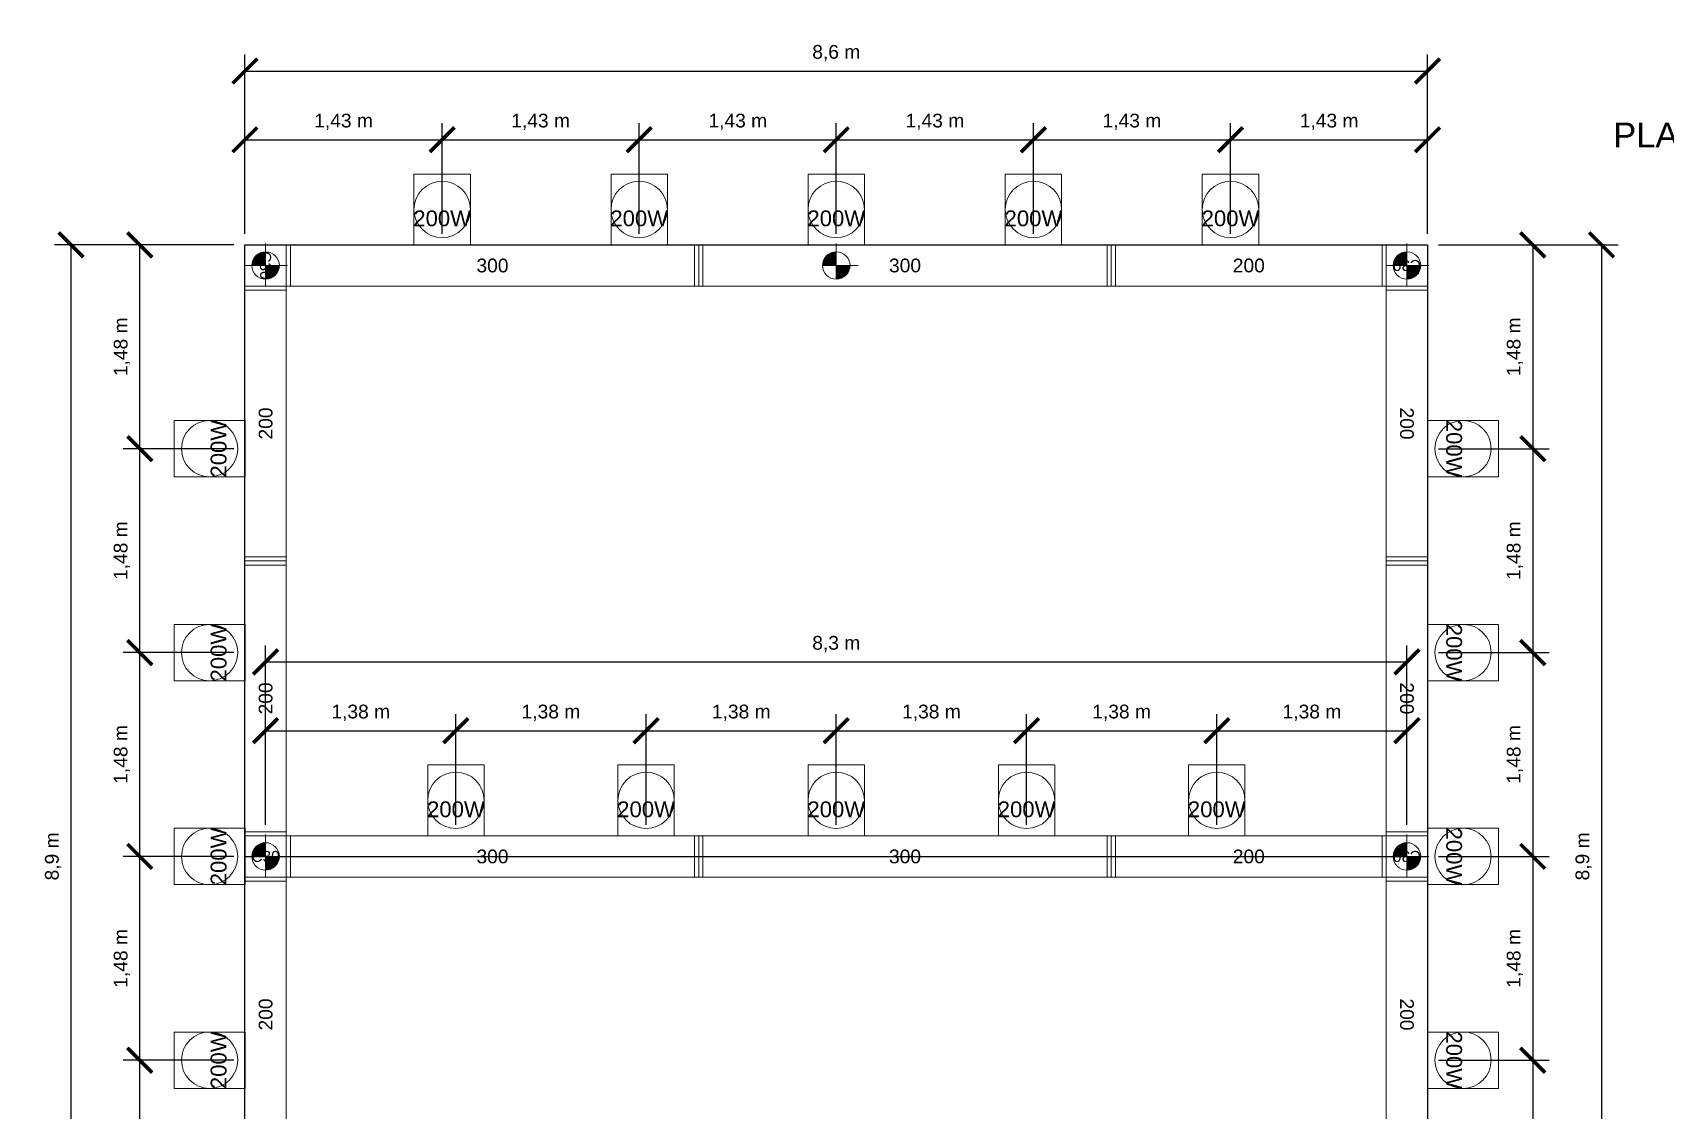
# Model space of a CAD drawing. Header units: metres. Extents: x 1125.8 to 1174.1, y 588 to 603.5.
# Drawn here: x 1125.8 to 1137.67, y 595.68 to 603.53 of the extents above; entities that cross this region are included whole.
import ezdxf
from ezdxf.enums import TextEntityAlignment as Align

# ---------------------------------------------------------------- set-up
doc = ezdxf.new("R2010")
doc.units = ezdxf.units.M
for name, color, linetype, lineweight in [('STD-06-TEXTOS', 7, 'Continuous', 9), ('STD-07-COTAS', 140, 'Continuous', 9), ('STD-15-TRUSS', 251, 'Continuous', 18), ('STD-16-FOCOS', 253, 'Continuous', 13), ('STD-18-CUELGUES', 72, 'Continuous', 18)]:
    doc.layers.add(name, color=color, linetype=linetype, lineweight=lineweight)
doc.styles.add('STAND_ARIAL', font='arial.ttf')
doc.dimstyles.new('STAND_COTAS_ELEGANTE', dxfattribs={"dimtxt": 0.1, "dimasz": 0.18, "dimexe": 0.12, "dimexo": 0.08, "dimgap": 0.07, "dimtad": 1, "dimtxsty": 'STAND_ARIAL', "dimblk": 'ARCHTICK', "dimblk1": 'ARCHTICK', "dimblk2": 'ARCHTICK', "dimcen": 1, "dimclrd": 256, "dimclre": 256, "dimclrt": 256, "dimadec": 0, "dimazin": 0, "dimtfac": 1, "dimtmove": 0, "dimatfit": 3, "dimldrblk": 'CLOSED', "dimfxl": 1, "dimarcsym": 0})

# ---------------------------------------------------------------- blocks, each defined once
blk = doc.blocks.new('STAND_CUBO_30')
at = {"layer": 'STD-15-TRUSS'}
for p, q in [((0.15, 0.15), (-0.15, 0.15)), ((-0.15, 0.15), (-0.15, -0.15)), ((0, -0.15), (0, 0.15)), ((0.15, -0.15), (0.15, 0.15)), ((-0.15, 0), (0.15, 0)), ((-0.15, -0.15), (0.15, -0.15))]:
    blk.add_line(p, q, dxfattribs=at)
at = {"layer": 'STD-06-TEXTOS', "style": 'STAND_ARIAL'}
blk.add_text('C30', height=0.08, dxfattribs=at).set_placement((0, 0), align=Align.MIDDLE_CENTER)
blk = doc.blocks.new('STAND_TRUSS_200')
at = {"layer": 'STD-15-TRUSS'}
for p, q in [((2, 0.15), (0, 0.15)), ((0, 0.15), (0, -0.15)), ((0.03, -0.15), (0.03, 0.15)), ((1.97, -0.15), (1.97, 0.15)), ((2, -0.15), (2, 0.15)), ((0, -0.15), (2, -0.15))]:
    blk.add_line(p, q, dxfattribs=at)
at = {"layer": 'STD-06-TEXTOS', "style": 'STAND_ARIAL'}
blk.add_text('200', height=0.1, dxfattribs=at).set_placement((1, 0), align=Align.MIDDLE_CENTER)
blk = doc.blocks.new('STAND_FOCO')
at = {"layer": 'STD-16-FOCOS'}
for p, q in [((0.205, 0.2575), (-0.205, 0.2575)), ((-0.205, 0.2575), (-0.205, -0.2575)), ((0.205, -0.2575), (0.205, 0.2575)), ((-0.205, -0.2575), (0.205, -0.2575))]:
    blk.add_line(p, q, dxfattribs=at)
blk.add_circle((0, 0), 0.205, dxfattribs=at)
at = {"layer": 'STD-06-TEXTOS', "style": 'STAND_ARIAL'}
blk.add_attdef('POTENCIA', text='', height=0.115, dxfattribs=at).set_placement((0, -0.065), align=Align.MIDDLE_CENTER)
blk = doc.blocks.new('_ArchTick')
at = {"color": 0, "linetype": 'ByBlock', "const_width": 0.15}
blk.add_lwpolyline([(-0.5, -0.5), (0.5, 0.5)], dxfattribs=at)
blk = doc.blocks.new('*D30')
at = {"layer": 'Defpoints', "color": 0, "transparency": 16777216}
for p in [(1126.579, 596.048), (1127.344, 596.048), (1127.344, 594.564)]:
    blk.add_point(p, dxfattribs=at)
at = {"layer": 'STD-07-COTAS', "linetype": 'ByBlock', "lineweight": -2, "transparency": 16777216}
for p, q in [((1127.264, 596.048), (1126.459, 596.048)), ((1126.579, 594.564), (1126.579, 596.048)), ((1127.264, 594.564), (1126.459, 594.564))]:
    blk.add_line(p, q, dxfattribs=at)
at = {"layer": 'STD-07-COTAS', "lineweight": -2, "transparency": 16777216, "xscale": 0.18, "yscale": 0.18, "zscale": 0.18}
for p, rotation in [((1126.579, 596.048), 90), ((1126.579, 594.564), 270)]:
    blk.add_blockref('_ArchTick', p, dxfattribs=dict(at, rotation=rotation))
at = {"layer": 'STD-07-COTAS', "transparency": 16777216, "insert": (1126.449, 595.306), "char_height": 0.1, "attachment_point": 5, "rotation": 90, "style": 'STAND_ARIAL'}
blk.add_mtext('1,48 m', dxfattribs=at)
blk = doc.blocks.new('_Closed')
at = {"color": 0, "linetype": 'ByBlock', "lineweight": -2}
for p, q in [((-1, 0.167), (0, 0)), ((-1, 0.167), (-1, -0.167)), ((0, 0), (-1, -0.167)), ((0, 0), (-1, 0))]:
    blk.add_line(p, q, dxfattribs=at)
blk = doc.blocks.new('*D31')
at = {"layer": 'Defpoints', "color": 0, "transparency": 16777216}
for p in [(1126.579, 597.531), (1127.344, 597.531), (1127.344, 596.048)]:
    blk.add_point(p, dxfattribs=at)
at = {"layer": 'STD-07-COTAS', "linetype": 'ByBlock', "lineweight": -2, "transparency": 16777216}
for p, q in [((1127.264, 597.531), (1126.459, 597.531)), ((1126.579, 596.048), (1126.579, 597.531)), ((1127.264, 596.048), (1126.459, 596.048))]:
    blk.add_line(p, q, dxfattribs=at)
at = {"layer": 'STD-07-COTAS', "lineweight": -2, "transparency": 16777216, "xscale": 0.18, "yscale": 0.18, "zscale": 0.18}
for p, rotation in [((1126.579, 597.531), 90), ((1126.579, 596.048), 270)]:
    blk.add_blockref('_ArchTick', p, dxfattribs=dict(at, rotation=rotation))
at = {"layer": 'STD-07-COTAS', "transparency": 16777216, "insert": (1126.449, 596.789), "char_height": 0.1, "attachment_point": 5, "rotation": 90, "style": 'STAND_ARIAL'}
blk.add_mtext('1,48 m', dxfattribs=at)
blk = doc.blocks.new('*D32')
at = {"layer": 'Defpoints', "color": 0, "transparency": 16777216}
for p in [(1126.579, 599.014), (1127.344, 599.014), (1127.344, 597.531)]:
    blk.add_point(p, dxfattribs=at)
at = {"layer": 'STD-07-COTAS', "linetype": 'ByBlock', "lineweight": -2, "transparency": 16777216}
for p, q in [((1127.264, 599.014), (1126.459, 599.014)), ((1126.579, 597.531), (1126.579, 599.014)), ((1127.264, 597.531), (1126.459, 597.531))]:
    blk.add_line(p, q, dxfattribs=at)
at = {"layer": 'STD-07-COTAS', "lineweight": -2, "transparency": 16777216, "xscale": 0.18, "yscale": 0.18, "zscale": 0.18}
for p, rotation in [((1126.579, 599.014), 90), ((1126.579, 597.531), 270)]:
    blk.add_blockref('_ArchTick', p, dxfattribs=dict(at, rotation=rotation))
at = {"layer": 'STD-07-COTAS', "transparency": 16777216, "insert": (1126.449, 598.273), "char_height": 0.1, "attachment_point": 5, "rotation": 90, "style": 'STAND_ARIAL'}
blk.add_mtext('1,48 m', dxfattribs=at)
blk = doc.blocks.new('*D33')
at = {"layer": 'Defpoints', "color": 0, "transparency": 16777216}
for p in [(1126.579, 600.498), (1127.344, 600.498), (1127.344, 599.014)]:
    blk.add_point(p, dxfattribs=at)
at = {"layer": 'STD-07-COTAS', "linetype": 'ByBlock', "lineweight": -2, "transparency": 16777216}
for p, q in [((1127.264, 600.498), (1126.459, 600.498)), ((1126.579, 599.014), (1126.579, 600.498)), ((1127.264, 599.014), (1126.459, 599.014))]:
    blk.add_line(p, q, dxfattribs=at)
at = {"layer": 'STD-07-COTAS', "lineweight": -2, "transparency": 16777216, "xscale": 0.18, "yscale": 0.18, "zscale": 0.18}
for p, rotation in [((1126.579, 600.498), 90), ((1126.579, 599.014), 270)]:
    blk.add_blockref('_ArchTick', p, dxfattribs=dict(at, rotation=rotation))
at = {"layer": 'STD-07-COTAS', "transparency": 16777216, "insert": (1126.449, 599.756), "char_height": 0.1, "attachment_point": 5, "rotation": 90, "style": 'STAND_ARIAL'}
blk.add_mtext('1,48 m', dxfattribs=at)
blk = doc.blocks.new('*D34')
at = {"layer": 'Defpoints', "color": 0, "transparency": 16777216}
for p in [(1126.579, 601.981), (1127.344, 601.981), (1127.344, 600.498)]:
    blk.add_point(p, dxfattribs=at)
at = {"layer": 'STD-07-COTAS', "linetype": 'ByBlock', "lineweight": -2, "transparency": 16777216}
for p, q in [((1127.264, 601.981), (1126.459, 601.981)), ((1126.579, 600.498), (1126.579, 601.981)), ((1127.264, 600.498), (1126.459, 600.498))]:
    blk.add_line(p, q, dxfattribs=at)
at = {"layer": 'STD-07-COTAS', "lineweight": -2, "transparency": 16777216, "xscale": 0.18, "yscale": 0.18, "zscale": 0.18}
for p, rotation in [((1126.579, 601.981), 90), ((1126.579, 600.498), 270)]:
    blk.add_blockref('_ArchTick', p, dxfattribs=dict(at, rotation=rotation))
at = {"layer": 'STD-07-COTAS', "transparency": 16777216, "insert": (1126.449, 601.239), "char_height": 0.1, "attachment_point": 5, "rotation": 90, "style": 'STAND_ARIAL'}
blk.add_mtext('1,48 m', dxfattribs=at)
blk = doc.blocks.new('*D35')
at = {"layer": 'Defpoints', "color": 0, "transparency": 16777216}
for p in [(1126.079, 601.981), (1127.344, 601.981), (1127.344, 593.081)]:
    blk.add_point(p, dxfattribs=at)
at = {"layer": 'STD-07-COTAS', "linetype": 'ByBlock', "lineweight": -2, "transparency": 16777216}
for p, q in [((1127.264, 601.981), (1125.959, 601.981)), ((1126.079, 593.081), (1126.079, 601.981)), ((1127.264, 593.081), (1125.959, 593.081))]:
    blk.add_line(p, q, dxfattribs=at)
at = {"layer": 'STD-07-COTAS', "lineweight": -2, "transparency": 16777216, "xscale": 0.18, "yscale": 0.18, "zscale": 0.18}
for p, rotation in [((1126.079, 601.981), 90), ((1126.079, 593.081), 270)]:
    blk.add_blockref('_ArchTick', p, dxfattribs=dict(at, rotation=rotation))
at = {"layer": 'STD-07-COTAS', "transparency": 16777216, "insert": (1125.949, 597.531), "char_height": 0.1, "attachment_point": 5, "rotation": 90, "style": 'STAND_ARIAL'}
blk.add_mtext('8,9 m', dxfattribs=at)
blk = doc.blocks.new('STAND_TRUSS_300')
at = {"layer": 'STD-15-TRUSS'}
for p, q in [((3, 0.15), (0, 0.15)), ((0, 0.15), (0, -0.15)), ((0.03, -0.15), (0.03, 0.15)), ((2.97, -0.15), (2.97, 0.15)), ((3, -0.15), (3, 0.15)), ((0, -0.15), (3, -0.15))]:
    blk.add_line(p, q, dxfattribs=at)
at = {"layer": 'STD-06-TEXTOS', "style": 'STAND_ARIAL'}
blk.add_text('300', height=0.1, dxfattribs=at).set_placement((1.5, 0), align=Align.MIDDLE_CENTER)
blk = doc.blocks.new('*D36')
at = {"layer": 'Defpoints', "color": 0, "transparency": 16777216}
for p in [(1128.778, 602.746), (1127.344, 601.981), (1128.778, 601.981)]:
    blk.add_point(p, dxfattribs=at)
at = {"layer": 'STD-07-COTAS', "linetype": 'ByBlock', "lineweight": -2, "transparency": 16777216}
for p, q in [((1127.344, 602.061), (1127.344, 602.866)), ((1128.778, 602.061), (1128.778, 602.866)), ((1127.344, 602.746), (1128.778, 602.746))]:
    blk.add_line(p, q, dxfattribs=at)
at = {"layer": 'STD-07-COTAS', "lineweight": -2, "transparency": 16777216, "xscale": 0.18, "yscale": 0.18, "zscale": 0.18, "rotation": 180}
blk.add_blockref('_ArchTick', (1127.344, 602.746), dxfattribs=at)
at = {"layer": 'STD-07-COTAS', "lineweight": -2, "transparency": 16777216, "xscale": 0.18, "yscale": 0.18, "zscale": 0.18}
blk.add_blockref('_ArchTick', (1128.778, 602.746), dxfattribs=at)
at = {"layer": 'STD-07-COTAS', "transparency": 16777216, "insert": (1128.061, 602.876), "char_height": 0.1, "attachment_point": 5, "style": 'STAND_ARIAL'}
blk.add_mtext('1,43 m', dxfattribs=at)
blk = doc.blocks.new('*D37')
at = {"layer": 'Defpoints', "color": 0, "transparency": 16777216}
for p in [(1130.211, 602.746), (1128.778, 601.981), (1130.211, 601.981)]:
    blk.add_point(p, dxfattribs=at)
at = {"layer": 'STD-07-COTAS', "linetype": 'ByBlock', "lineweight": -2, "transparency": 16777216}
for p, q in [((1128.778, 602.061), (1128.778, 602.866)), ((1130.211, 602.061), (1130.211, 602.866)), ((1128.778, 602.746), (1130.211, 602.746))]:
    blk.add_line(p, q, dxfattribs=at)
at = {"layer": 'STD-07-COTAS', "lineweight": -2, "transparency": 16777216, "xscale": 0.18, "yscale": 0.18, "zscale": 0.18, "rotation": 180}
blk.add_blockref('_ArchTick', (1128.778, 602.746), dxfattribs=at)
at = {"layer": 'STD-07-COTAS', "lineweight": -2, "transparency": 16777216, "xscale": 0.18, "yscale": 0.18, "zscale": 0.18}
blk.add_blockref('_ArchTick', (1130.211, 602.746), dxfattribs=at)
at = {"layer": 'STD-07-COTAS', "transparency": 16777216, "insert": (1129.494, 602.876), "char_height": 0.1, "attachment_point": 5, "style": 'STAND_ARIAL'}
blk.add_mtext('1,43 m', dxfattribs=at)
blk = doc.blocks.new('*D38')
at = {"layer": 'Defpoints', "color": 0, "transparency": 16777216}
for p in [(1131.644, 602.746), (1130.211, 601.981), (1131.644, 601.981)]:
    blk.add_point(p, dxfattribs=at)
at = {"layer": 'STD-07-COTAS', "linetype": 'ByBlock', "lineweight": -2, "transparency": 16777216}
for p, q in [((1130.211, 602.061), (1130.211, 602.866)), ((1131.644, 602.061), (1131.644, 602.866)), ((1130.211, 602.746), (1131.644, 602.746))]:
    blk.add_line(p, q, dxfattribs=at)
at = {"layer": 'STD-07-COTAS', "lineweight": -2, "transparency": 16777216, "xscale": 0.18, "yscale": 0.18, "zscale": 0.18, "rotation": 180}
blk.add_blockref('_ArchTick', (1130.211, 602.746), dxfattribs=at)
at = {"layer": 'STD-07-COTAS', "lineweight": -2, "transparency": 16777216, "xscale": 0.18, "yscale": 0.18, "zscale": 0.18}
blk.add_blockref('_ArchTick', (1131.644, 602.746), dxfattribs=at)
at = {"layer": 'STD-07-COTAS', "transparency": 16777216, "insert": (1130.928, 602.876), "char_height": 0.1, "attachment_point": 5, "style": 'STAND_ARIAL'}
blk.add_mtext('1,43 m', dxfattribs=at)
blk = doc.blocks.new('*D39')
at = {"layer": 'Defpoints', "color": 0, "transparency": 16777216}
for p in [(1133.078, 602.746), (1131.644, 601.981), (1133.078, 601.981)]:
    blk.add_point(p, dxfattribs=at)
at = {"layer": 'STD-07-COTAS', "linetype": 'ByBlock', "lineweight": -2, "transparency": 16777216}
for p, q in [((1131.644, 602.061), (1131.644, 602.866)), ((1133.078, 602.061), (1133.078, 602.866)), ((1131.644, 602.746), (1133.078, 602.746))]:
    blk.add_line(p, q, dxfattribs=at)
at = {"layer": 'STD-07-COTAS', "lineweight": -2, "transparency": 16777216, "xscale": 0.18, "yscale": 0.18, "zscale": 0.18, "rotation": 180}
blk.add_blockref('_ArchTick', (1131.644, 602.746), dxfattribs=at)
at = {"layer": 'STD-07-COTAS', "lineweight": -2, "transparency": 16777216, "xscale": 0.18, "yscale": 0.18, "zscale": 0.18}
blk.add_blockref('_ArchTick', (1133.078, 602.746), dxfattribs=at)
at = {"layer": 'STD-07-COTAS', "transparency": 16777216, "insert": (1132.361, 602.876), "char_height": 0.1, "attachment_point": 5, "style": 'STAND_ARIAL'}
blk.add_mtext('1,43 m', dxfattribs=at)
blk = doc.blocks.new('*D40')
at = {"layer": 'Defpoints', "color": 0, "transparency": 16777216}
for p in [(1134.511, 602.746), (1133.078, 601.981), (1134.511, 601.981)]:
    blk.add_point(p, dxfattribs=at)
at = {"layer": 'STD-07-COTAS', "linetype": 'ByBlock', "lineweight": -2, "transparency": 16777216}
for p, q in [((1133.078, 602.061), (1133.078, 602.866)), ((1134.511, 602.061), (1134.511, 602.866)), ((1133.078, 602.746), (1134.511, 602.746))]:
    blk.add_line(p, q, dxfattribs=at)
at = {"layer": 'STD-07-COTAS', "lineweight": -2, "transparency": 16777216, "xscale": 0.18, "yscale": 0.18, "zscale": 0.18, "rotation": 180}
blk.add_blockref('_ArchTick', (1133.078, 602.746), dxfattribs=at)
at = {"layer": 'STD-07-COTAS', "lineweight": -2, "transparency": 16777216, "xscale": 0.18, "yscale": 0.18, "zscale": 0.18}
blk.add_blockref('_ArchTick', (1134.511, 602.746), dxfattribs=at)
at = {"layer": 'STD-07-COTAS', "transparency": 16777216, "insert": (1133.794, 602.876), "char_height": 0.1, "attachment_point": 5, "style": 'STAND_ARIAL'}
blk.add_mtext('1,43 m', dxfattribs=at)
blk = doc.blocks.new('*D41')
at = {"layer": 'Defpoints', "color": 0, "transparency": 16777216}
for p in [(1135.944, 602.746), (1134.511, 601.981), (1135.944, 601.981)]:
    blk.add_point(p, dxfattribs=at)
at = {"layer": 'STD-07-COTAS', "linetype": 'ByBlock', "lineweight": -2, "transparency": 16777216}
for p, q in [((1134.511, 602.061), (1134.511, 602.866)), ((1135.944, 602.061), (1135.944, 602.866)), ((1134.511, 602.746), (1135.944, 602.746))]:
    blk.add_line(p, q, dxfattribs=at)
at = {"layer": 'STD-07-COTAS', "lineweight": -2, "transparency": 16777216, "xscale": 0.18, "yscale": 0.18, "zscale": 0.18, "rotation": 180}
blk.add_blockref('_ArchTick', (1134.511, 602.746), dxfattribs=at)
at = {"layer": 'STD-07-COTAS', "lineweight": -2, "transparency": 16777216, "xscale": 0.18, "yscale": 0.18, "zscale": 0.18}
blk.add_blockref('_ArchTick', (1135.944, 602.746), dxfattribs=at)
at = {"layer": 'STD-07-COTAS', "transparency": 16777216, "insert": (1135.228, 602.876), "char_height": 0.1, "attachment_point": 5, "style": 'STAND_ARIAL'}
blk.add_mtext('1,43 m', dxfattribs=at)
blk = doc.blocks.new('*D42')
at = {"layer": 'Defpoints', "color": 0, "transparency": 16777216}
for p in [(1135.944, 603.246), (1127.344, 601.981), (1135.944, 601.981)]:
    blk.add_point(p, dxfattribs=at)
at = {"layer": 'STD-07-COTAS', "linetype": 'ByBlock', "lineweight": -2, "transparency": 16777216}
for p, q in [((1127.344, 602.061), (1127.344, 603.366)), ((1135.944, 602.061), (1135.944, 603.366)), ((1127.344, 603.246), (1135.944, 603.246))]:
    blk.add_line(p, q, dxfattribs=at)
at = {"layer": 'STD-07-COTAS', "lineweight": -2, "transparency": 16777216, "xscale": 0.18, "yscale": 0.18, "zscale": 0.18, "rotation": 180}
blk.add_blockref('_ArchTick', (1127.344, 603.246), dxfattribs=at)
at = {"layer": 'STD-07-COTAS', "lineweight": -2, "transparency": 16777216, "xscale": 0.18, "yscale": 0.18, "zscale": 0.18}
blk.add_blockref('_ArchTick', (1135.944, 603.246), dxfattribs=at)
at = {"layer": 'STD-07-COTAS', "transparency": 16777216, "insert": (1131.644, 603.376), "char_height": 0.1, "attachment_point": 5, "style": 'STAND_ARIAL'}
blk.add_mtext('8,6 m', dxfattribs=at)
blk = doc.blocks.new('*D43')
at = {"layer": 'Defpoints', "color": 0, "transparency": 16777216}
for p in [(1135.944, 601.981), (1135.944, 600.498), (1136.709, 600.498)]:
    blk.add_point(p, dxfattribs=at)
at = {"layer": 'STD-07-COTAS', "linetype": 'ByBlock', "lineweight": -2, "transparency": 16777216}
for p, q in [((1136.024, 601.981), (1136.829, 601.981)), ((1136.709, 601.981), (1136.709, 600.498)), ((1136.024, 600.498), (1136.829, 600.498))]:
    blk.add_line(p, q, dxfattribs=at)
at = {"layer": 'STD-07-COTAS', "lineweight": -2, "transparency": 16777216, "xscale": 0.18, "yscale": 0.18, "zscale": 0.18}
for p, rotation in [((1136.709, 601.981), 90), ((1136.709, 600.498), 270)]:
    blk.add_blockref('_ArchTick', p, dxfattribs=dict(at, rotation=rotation))
at = {"layer": 'STD-07-COTAS', "transparency": 16777216, "insert": (1136.579, 601.239), "char_height": 0.1, "attachment_point": 5, "rotation": 90, "style": 'STAND_ARIAL'}
blk.add_mtext('1,48 m', dxfattribs=at)
blk = doc.blocks.new('*D44')
at = {"layer": 'Defpoints', "color": 0, "transparency": 16777216}
for p in [(1135.944, 600.498), (1135.944, 599.014), (1136.709, 599.014)]:
    blk.add_point(p, dxfattribs=at)
at = {"layer": 'STD-07-COTAS', "linetype": 'ByBlock', "lineweight": -2, "transparency": 16777216}
for p, q in [((1136.024, 600.498), (1136.829, 600.498)), ((1136.709, 600.498), (1136.709, 599.014)), ((1136.024, 599.014), (1136.829, 599.014))]:
    blk.add_line(p, q, dxfattribs=at)
at = {"layer": 'STD-07-COTAS', "lineweight": -2, "transparency": 16777216, "xscale": 0.18, "yscale": 0.18, "zscale": 0.18}
for p, rotation in [((1136.709, 600.498), 90), ((1136.709, 599.014), 270)]:
    blk.add_blockref('_ArchTick', p, dxfattribs=dict(at, rotation=rotation))
at = {"layer": 'STD-07-COTAS', "transparency": 16777216, "insert": (1136.579, 599.756), "char_height": 0.1, "attachment_point": 5, "rotation": 90, "style": 'STAND_ARIAL'}
blk.add_mtext('1,48 m', dxfattribs=at)
blk = doc.blocks.new('*D45')
at = {"layer": 'Defpoints', "color": 0, "transparency": 16777216}
for p in [(1135.944, 599.014), (1135.944, 597.531), (1136.709, 597.531)]:
    blk.add_point(p, dxfattribs=at)
at = {"layer": 'STD-07-COTAS', "linetype": 'ByBlock', "lineweight": -2, "transparency": 16777216}
for p, q in [((1136.024, 599.014), (1136.829, 599.014)), ((1136.709, 599.014), (1136.709, 597.531)), ((1136.024, 597.531), (1136.829, 597.531))]:
    blk.add_line(p, q, dxfattribs=at)
at = {"layer": 'STD-07-COTAS', "lineweight": -2, "transparency": 16777216, "xscale": 0.18, "yscale": 0.18, "zscale": 0.18}
for p, rotation in [((1136.709, 599.014), 90), ((1136.709, 597.531), 270)]:
    blk.add_blockref('_ArchTick', p, dxfattribs=dict(at, rotation=rotation))
at = {"layer": 'STD-07-COTAS', "transparency": 16777216, "insert": (1136.579, 598.273), "char_height": 0.1, "attachment_point": 5, "rotation": 90, "style": 'STAND_ARIAL'}
blk.add_mtext('1,48 m', dxfattribs=at)
blk = doc.blocks.new('*D46')
at = {"layer": 'Defpoints', "color": 0, "transparency": 16777216}
for p in [(1135.944, 597.531), (1135.944, 596.048), (1136.709, 596.048)]:
    blk.add_point(p, dxfattribs=at)
at = {"layer": 'STD-07-COTAS', "linetype": 'ByBlock', "lineweight": -2, "transparency": 16777216}
for p, q in [((1136.024, 597.531), (1136.829, 597.531)), ((1136.709, 597.531), (1136.709, 596.048)), ((1136.024, 596.048), (1136.829, 596.048))]:
    blk.add_line(p, q, dxfattribs=at)
at = {"layer": 'STD-07-COTAS', "lineweight": -2, "transparency": 16777216, "xscale": 0.18, "yscale": 0.18, "zscale": 0.18}
for p, rotation in [((1136.709, 597.531), 90), ((1136.709, 596.048), 270)]:
    blk.add_blockref('_ArchTick', p, dxfattribs=dict(at, rotation=rotation))
at = {"layer": 'STD-07-COTAS', "transparency": 16777216, "insert": (1136.579, 596.789), "char_height": 0.1, "attachment_point": 5, "rotation": 90, "style": 'STAND_ARIAL'}
blk.add_mtext('1,48 m', dxfattribs=at)
blk = doc.blocks.new('*D47')
at = {"layer": 'Defpoints', "color": 0, "transparency": 16777216}
for p in [(1135.944, 596.048), (1135.944, 594.564), (1136.709, 594.564)]:
    blk.add_point(p, dxfattribs=at)
at = {"layer": 'STD-07-COTAS', "linetype": 'ByBlock', "lineweight": -2, "transparency": 16777216}
for p, q in [((1136.024, 596.048), (1136.829, 596.048)), ((1136.709, 596.048), (1136.709, 594.564)), ((1136.024, 594.564), (1136.829, 594.564))]:
    blk.add_line(p, q, dxfattribs=at)
at = {"layer": 'STD-07-COTAS', "lineweight": -2, "transparency": 16777216, "xscale": 0.18, "yscale": 0.18, "zscale": 0.18}
for p, rotation in [((1136.709, 596.048), 90), ((1136.709, 594.564), 270)]:
    blk.add_blockref('_ArchTick', p, dxfattribs=dict(at, rotation=rotation))
at = {"layer": 'STD-07-COTAS', "transparency": 16777216, "insert": (1136.579, 595.306), "char_height": 0.1, "attachment_point": 5, "rotation": 90, "style": 'STAND_ARIAL'}
blk.add_mtext('1,48 m', dxfattribs=at)
blk = doc.blocks.new('*D49')
at = {"layer": 'Defpoints', "color": 0, "transparency": 16777216}
for p in [(1135.944, 601.981), (1135.944, 593.081), (1137.209, 593.081)]:
    blk.add_point(p, dxfattribs=at)
at = {"layer": 'STD-07-COTAS', "linetype": 'ByBlock', "lineweight": -2, "transparency": 16777216}
for p, q in [((1136.024, 601.981), (1137.329, 601.981)), ((1137.209, 601.981), (1137.209, 593.081)), ((1136.024, 593.081), (1137.329, 593.081))]:
    blk.add_line(p, q, dxfattribs=at)
at = {"layer": 'STD-07-COTAS', "lineweight": -2, "transparency": 16777216, "xscale": 0.18, "yscale": 0.18, "zscale": 0.18}
for p, rotation in [((1137.209, 601.981), 90), ((1137.209, 593.081), 270)]:
    blk.add_blockref('_ArchTick', p, dxfattribs=dict(at, rotation=rotation))
at = {"layer": 'STD-07-COTAS', "transparency": 16777216, "insert": (1137.079, 597.531), "char_height": 0.1, "attachment_point": 5, "rotation": 90, "style": 'STAND_ARIAL'}
blk.add_mtext('8,9 m', dxfattribs=at)
blk = doc.blocks.new('*D50')
at = {"layer": 'Defpoints', "color": 0, "transparency": 16777216}
for p in [(1128.878, 598.446), (1127.494, 597.681), (1128.878, 597.681)]:
    blk.add_point(p, dxfattribs=at)
at = {"layer": 'STD-07-COTAS', "linetype": 'ByBlock', "lineweight": -2, "transparency": 16777216}
for p, q in [((1127.494, 597.761), (1127.494, 598.566)), ((1128.878, 597.761), (1128.878, 598.566)), ((1127.494, 598.446), (1128.878, 598.446))]:
    blk.add_line(p, q, dxfattribs=at)
at = {"layer": 'STD-07-COTAS', "lineweight": -2, "transparency": 16777216, "xscale": 0.18, "yscale": 0.18, "zscale": 0.18, "rotation": 180}
blk.add_blockref('_ArchTick', (1127.494, 598.446), dxfattribs=at)
at = {"layer": 'STD-07-COTAS', "lineweight": -2, "transparency": 16777216, "xscale": 0.18, "yscale": 0.18, "zscale": 0.18}
blk.add_blockref('_ArchTick', (1128.878, 598.446), dxfattribs=at)
at = {"layer": 'STD-07-COTAS', "transparency": 16777216, "insert": (1128.186, 598.576), "char_height": 0.1, "attachment_point": 5, "style": 'STAND_ARIAL'}
blk.add_mtext('1,38 m', dxfattribs=at)
blk = doc.blocks.new('*D51')
at = {"layer": 'Defpoints', "color": 0, "transparency": 16777216}
for p in [(1130.261, 598.446), (1128.878, 597.681), (1130.261, 597.681)]:
    blk.add_point(p, dxfattribs=at)
at = {"layer": 'STD-07-COTAS', "linetype": 'ByBlock', "lineweight": -2, "transparency": 16777216}
for p, q in [((1128.878, 597.761), (1128.878, 598.566)), ((1130.261, 597.761), (1130.261, 598.566)), ((1128.878, 598.446), (1130.261, 598.446))]:
    blk.add_line(p, q, dxfattribs=at)
at = {"layer": 'STD-07-COTAS', "lineweight": -2, "transparency": 16777216, "xscale": 0.18, "yscale": 0.18, "zscale": 0.18, "rotation": 180}
blk.add_blockref('_ArchTick', (1128.878, 598.446), dxfattribs=at)
at = {"layer": 'STD-07-COTAS', "lineweight": -2, "transparency": 16777216, "xscale": 0.18, "yscale": 0.18, "zscale": 0.18}
blk.add_blockref('_ArchTick', (1130.261, 598.446), dxfattribs=at)
at = {"layer": 'STD-07-COTAS', "transparency": 16777216, "insert": (1129.569, 598.576), "char_height": 0.1, "attachment_point": 5, "style": 'STAND_ARIAL'}
blk.add_mtext('1,38 m', dxfattribs=at)
blk = doc.blocks.new('*D52')
at = {"layer": 'Defpoints', "color": 0, "transparency": 16777216}
for p in [(1131.644, 598.446), (1130.261, 597.681), (1131.644, 597.681)]:
    blk.add_point(p, dxfattribs=at)
at = {"layer": 'STD-07-COTAS', "linetype": 'ByBlock', "lineweight": -2, "transparency": 16777216}
for p, q in [((1130.261, 597.761), (1130.261, 598.566)), ((1131.644, 597.761), (1131.644, 598.566)), ((1130.261, 598.446), (1131.644, 598.446))]:
    blk.add_line(p, q, dxfattribs=at)
at = {"layer": 'STD-07-COTAS', "lineweight": -2, "transparency": 16777216, "xscale": 0.18, "yscale": 0.18, "zscale": 0.18, "rotation": 180}
blk.add_blockref('_ArchTick', (1130.261, 598.446), dxfattribs=at)
at = {"layer": 'STD-07-COTAS', "lineweight": -2, "transparency": 16777216, "xscale": 0.18, "yscale": 0.18, "zscale": 0.18}
blk.add_blockref('_ArchTick', (1131.644, 598.446), dxfattribs=at)
at = {"layer": 'STD-07-COTAS', "transparency": 16777216, "insert": (1130.953, 598.576), "char_height": 0.1, "attachment_point": 5, "style": 'STAND_ARIAL'}
blk.add_mtext('1,38 m', dxfattribs=at)
blk = doc.blocks.new('*D53')
at = {"layer": 'Defpoints', "color": 0, "transparency": 16777216}
for p in [(1133.028, 598.446), (1131.644, 597.681), (1133.028, 597.681)]:
    blk.add_point(p, dxfattribs=at)
at = {"layer": 'STD-07-COTAS', "linetype": 'ByBlock', "lineweight": -2, "transparency": 16777216}
for p, q in [((1131.644, 597.761), (1131.644, 598.566)), ((1133.028, 597.761), (1133.028, 598.566)), ((1131.644, 598.446), (1133.028, 598.446))]:
    blk.add_line(p, q, dxfattribs=at)
at = {"layer": 'STD-07-COTAS', "lineweight": -2, "transparency": 16777216, "xscale": 0.18, "yscale": 0.18, "zscale": 0.18, "rotation": 180}
blk.add_blockref('_ArchTick', (1131.644, 598.446), dxfattribs=at)
at = {"layer": 'STD-07-COTAS', "lineweight": -2, "transparency": 16777216, "xscale": 0.18, "yscale": 0.18, "zscale": 0.18}
blk.add_blockref('_ArchTick', (1133.028, 598.446), dxfattribs=at)
at = {"layer": 'STD-07-COTAS', "transparency": 16777216, "insert": (1132.336, 598.576), "char_height": 0.1, "attachment_point": 5, "style": 'STAND_ARIAL'}
blk.add_mtext('1,38 m', dxfattribs=at)
blk = doc.blocks.new('*D54')
at = {"layer": 'Defpoints', "color": 0, "transparency": 16777216}
for p in [(1134.411, 598.446), (1133.028, 597.681), (1134.411, 597.681)]:
    blk.add_point(p, dxfattribs=at)
at = {"layer": 'STD-07-COTAS', "linetype": 'ByBlock', "lineweight": -2, "transparency": 16777216}
for p, q in [((1133.028, 597.761), (1133.028, 598.566)), ((1134.411, 597.761), (1134.411, 598.566)), ((1133.028, 598.446), (1134.411, 598.446))]:
    blk.add_line(p, q, dxfattribs=at)
at = {"layer": 'STD-07-COTAS', "lineweight": -2, "transparency": 16777216, "xscale": 0.18, "yscale": 0.18, "zscale": 0.18, "rotation": 180}
blk.add_blockref('_ArchTick', (1133.028, 598.446), dxfattribs=at)
at = {"layer": 'STD-07-COTAS', "lineweight": -2, "transparency": 16777216, "xscale": 0.18, "yscale": 0.18, "zscale": 0.18}
blk.add_blockref('_ArchTick', (1134.411, 598.446), dxfattribs=at)
at = {"layer": 'STD-07-COTAS', "transparency": 16777216, "insert": (1133.719, 598.576), "char_height": 0.1, "attachment_point": 5, "style": 'STAND_ARIAL'}
blk.add_mtext('1,38 m', dxfattribs=at)
blk = doc.blocks.new('*D55')
at = {"layer": 'Defpoints', "color": 0, "transparency": 16777216}
for p in [(1135.794, 598.446), (1134.411, 597.681), (1135.794, 597.681)]:
    blk.add_point(p, dxfattribs=at)
at = {"layer": 'STD-07-COTAS', "linetype": 'ByBlock', "lineweight": -2, "transparency": 16777216}
for p, q in [((1134.411, 597.761), (1134.411, 598.566)), ((1135.794, 597.761), (1135.794, 598.566)), ((1134.411, 598.446), (1135.794, 598.446))]:
    blk.add_line(p, q, dxfattribs=at)
at = {"layer": 'STD-07-COTAS', "lineweight": -2, "transparency": 16777216, "xscale": 0.18, "yscale": 0.18, "zscale": 0.18, "rotation": 180}
blk.add_blockref('_ArchTick', (1134.411, 598.446), dxfattribs=at)
at = {"layer": 'STD-07-COTAS', "lineweight": -2, "transparency": 16777216, "xscale": 0.18, "yscale": 0.18, "zscale": 0.18}
blk.add_blockref('_ArchTick', (1135.794, 598.446), dxfattribs=at)
at = {"layer": 'STD-07-COTAS', "transparency": 16777216, "insert": (1135.103, 598.576), "char_height": 0.1, "attachment_point": 5, "style": 'STAND_ARIAL'}
blk.add_mtext('1,38 m', dxfattribs=at)
blk = doc.blocks.new('*D56')
at = {"layer": 'Defpoints', "color": 0, "transparency": 16777216}
for p in [(1135.794, 598.946), (1127.494, 597.681), (1135.794, 597.681)]:
    blk.add_point(p, dxfattribs=at)
at = {"layer": 'STD-07-COTAS', "linetype": 'ByBlock', "lineweight": -2, "transparency": 16777216}
for p, q in [((1127.494, 597.761), (1127.494, 599.066)), ((1135.794, 597.761), (1135.794, 599.066)), ((1127.494, 598.946), (1135.794, 598.946))]:
    blk.add_line(p, q, dxfattribs=at)
at = {"layer": 'STD-07-COTAS', "lineweight": -2, "transparency": 16777216, "xscale": 0.18, "yscale": 0.18, "zscale": 0.18, "rotation": 180}
blk.add_blockref('_ArchTick', (1127.494, 598.946), dxfattribs=at)
at = {"layer": 'STD-07-COTAS', "lineweight": -2, "transparency": 16777216, "xscale": 0.18, "yscale": 0.18, "zscale": 0.18}
blk.add_blockref('_ArchTick', (1135.794, 598.946), dxfattribs=at)
at = {"layer": 'STD-07-COTAS', "transparency": 16777216, "insert": (1131.644, 599.076), "char_height": 0.1, "attachment_point": 5, "style": 'STAND_ARIAL'}
blk.add_mtext('8,3 m', dxfattribs=at)
blk = doc.blocks.new('STAND_PUNTO_CUELGUE')
at = {"layer": 'STD-18-CUELGUES'}
h = blk.add_hatch(color=256, dxfattribs=at)
edge = h.paths.add_edge_path()
edge.add_line((0, 0), (0, 0.1))
edge.add_arc((0, 0), 0.1, 90, 180)
edge.add_line((-0.1, 0), (0, 0))
h = blk.add_hatch(color=256, dxfattribs=at)
edge = h.paths.add_edge_path()
edge.add_line((0, 0), (0.1, 0))
edge.add_arc((0, 0), 0.1, -90, 0, ccw=False)
edge.add_line((0, -0.1), (0, 0))
for p, q in [((0, 0.04), (0, 0.16)), ((0, 0), (-0.1, 0)), ((0, 0), (0, 0.1)), ((0, 0), (0.1, 0)), ((0, 0), (0, -0.1)), ((0.04, 0), (0.16, 0))]:
    blk.add_line(p, q, dxfattribs=at)
blk.add_circle((0, 0), 0.1, dxfattribs=at)
for start, end in [(90, 180), (270, 0)]:
    blk.add_arc((0, 0), 0.1, start, end, dxfattribs=at)

msp = doc.modelspace()

# ---------------------------------------------------------------- linework, layer by layer
for p, q in [((1127.344, 593.081), (1127.344, 601.981)), ((1127.344, 601.981), (1135.944, 601.981)), ((1135.944, 601.981), (1135.944, 593.081)), ((1127.344, 597.531), (1135.944, 597.531))]:
    msp.add_line(p, q)

# ---------------------------------------------------------------- block references
for p in [(1128.778, 602.239), (1130.211, 602.239), (1131.644, 602.239), (1133.078, 602.239), (1134.511, 602.239), (1128.878, 597.939), (1130.261, 597.939), (1131.644, 597.939), (1133.028, 597.939), (1134.411, 597.939)]:
    msp.add_blockref('STAND_FOCO', p).add_auto_attribs({'POTENCIA': '200W'})
for name, p, rotation in [('STAND_CUBO_30', (1127.494, 601.831), 270), ('STAND_CUBO_30', (1135.794, 601.831), 180), ('STAND_TRUSS_200', (1127.494, 599.681), 90), ('STAND_TRUSS_200', (1135.794, 601.681), 270), ('STAND_TRUSS_200', (1127.494, 597.681), 90), ('STAND_TRUSS_200', (1135.794, 599.681), 270), ('STAND_CUBO_30', (1135.794, 597.531), 180), ('STAND_TRUSS_200', (1127.494, 595.381), 90), ('STAND_TRUSS_200', (1135.794, 597.381), 270)]:
    msp.add_blockref(name, p, dxfattribs=dict(rotation=rotation))
for name, p in [('STAND_PUNTO_CUELGUE', (1127.494, 601.831)), ('STAND_TRUSS_300', (1127.644, 601.831)), ('STAND_TRUSS_300', (1130.644, 601.831)), ('STAND_PUNTO_CUELGUE', (1131.644, 601.831)), ('STAND_TRUSS_200', (1133.644, 601.831)), ('STAND_PUNTO_CUELGUE', (1135.794, 601.831)), ('STAND_PUNTO_CUELGUE', (1127.494, 597.531)), ('STAND_PUNTO_CUELGUE', (1135.794, 597.531)), ('STAND_CUBO_30', (1127.494, 597.531)), ('STAND_TRUSS_300', (1127.644, 597.531)), ('STAND_TRUSS_300', (1130.644, 597.531)), ('STAND_TRUSS_200', (1133.644, 597.531))]:
    msp.add_blockref(name, p)
for p, rotation in [((1127.087, 600.498), 90), ((1136.202, 600.498), 270), ((1127.087, 599.014), 90), ((1136.202, 599.014), 270), ((1127.087, 597.531), 90), ((1136.202, 597.531), 270), ((1127.087, 596.048), 90), ((1136.202, 596.048), 270)]:
    msp.add_blockref('STAND_FOCO', p, dxfattribs=dict(rotation=rotation)).add_auto_attribs({'POTENCIA': '200W'})

# ---------------------------------------------------------------- texts
at = {"layer": 'STD-06-TEXTOS', "style": 'STAND_ARIAL'}
msp.add_text('PLANO SECUNDARIO 1 - TRUSS / DESPIECE', height=0.18, dxfattribs=at).set_placement((1139.976, 602.781), align=Align.MIDDLE_CENTER)

# ---------------------------------------------------------------- dimensions: what is measured, and where the dimension line sits
at = {"layer": 'STD-07-COTAS'}
for p1, p2, distance, picture, middle in [((1127.344, 601.981), (1135.944, 601.981), 1.265, '*D42', (1131.644, 603.376)), ((1127.344, 601.981), (1128.778, 601.981), 0.765, '*D36', (1128.061, 602.876)), ((1128.778, 601.981), (1130.211, 601.981), 0.765, '*D37', (1129.494, 602.876)), ((1130.211, 601.981), (1131.644, 601.981), 0.765, '*D38', (1130.928, 602.876)), ((1131.644, 601.981), (1133.078, 601.981), 0.765, '*D39', (1132.361, 602.876)), ((1133.078, 601.981), (1134.511, 601.981), 0.765, '*D40', (1133.794, 602.876)), ((1134.511, 601.981), (1135.944, 601.981), 0.765, '*D41', (1135.228, 602.876)), ((1127.344, 593.081), (1127.344, 601.981), 1.265, '*D35', (1125.949, 597.531)), ((1127.344, 600.498), (1127.344, 601.981), 0.765, '*D34', (1126.449, 601.239)), ((1135.944, 601.981), (1135.944, 600.498), 0.765, '*D43', (1136.579, 601.239)), ((1135.944, 601.981), (1135.944, 593.081), 1.265, '*D49', (1137.079, 597.531)), ((1127.344, 599.014), (1127.344, 600.498), 0.765, '*D33', (1126.449, 599.756)), ((1135.944, 600.498), (1135.944, 599.014), 0.765, '*D44', (1136.579, 599.756)), ((1127.494, 597.681), (1135.794, 597.681), 1.265, '*D56', (1131.644, 599.076)), ((1127.344, 597.531), (1127.344, 599.014), 0.765, '*D32', (1126.449, 598.273)), ((1135.944, 599.014), (1135.944, 597.531), 0.765, '*D45', (1136.579, 598.273)), ((1127.494, 597.681), (1128.878, 597.681), 0.765, '*D50', (1128.186, 598.576)), ((1128.878, 597.681), (1130.261, 597.681), 0.765, '*D51', (1129.569, 598.576)), ((1130.261, 597.681), (1131.644, 597.681), 0.765, '*D52', (1130.953, 598.576)), ((1131.644, 597.681), (1133.028, 597.681), 0.765, '*D53', (1132.336, 598.576)), ((1133.028, 597.681), (1134.411, 597.681), 0.765, '*D54', (1133.719, 598.576)), ((1134.411, 597.681), (1135.794, 597.681), 0.765, '*D55', (1135.103, 598.576)), ((1127.344, 596.048), (1127.344, 597.531), 0.765, '*D31', (1126.449, 596.789)), ((1135.944, 597.531), (1135.944, 596.048), 0.765, '*D46', (1136.579, 596.789)), ((1127.344, 594.564), (1127.344, 596.048), 0.765, '*D30', (1126.449, 595.306)), ((1135.944, 596.048), (1135.944, 594.564), 0.765, '*D47', (1136.579, 595.306))]:
    dim = msp.add_aligned_dim(p1=p1, p2=p2, distance=distance, dimstyle='STAND_COTAS_ELEGANTE', override={"dimpost": '<> m'}, dxfattribs=at)
    dim.commit()
    dim.dimension.update_dxf_attribs({"geometry": picture, "text_midpoint": middle})

doc.saveas('drawing.dxf')
